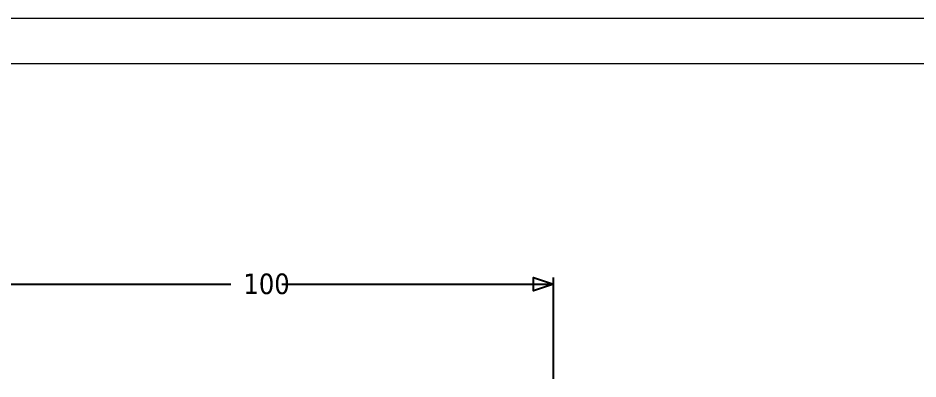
# Model space of a CAD drawing. Header units: inches. Extents: x 17 to 4615, y 5 to 3256.
# Drawn here: x 786 to 2316, y 2642 to 3256 of the extents above; entities that cross this region are included whole.
import ezdxf

# ---------------------------------------------------------------- set-up
doc = ezdxf.new("R2010")
doc.units = ezdxf.units.IN
doc.header["$MEASUREMENT"] = 0
doc.layers.add('tabelka', color=155, linetype='Continuous')
doc.styles.add('Tahoma', font='tahoma.ttf')

msp = doc.modelspace()

# ---------------------------------------------------------------- linework, layer by layer
for p, q in [((696.2, 2803.2), (1147.5, 2803.2)), ((1234.3, 2803.2), (1696.2, 2803.2)), ((1696.2, 2642.1), (1696.2, 2814.4))]:
    msp.add_line(p, q)
at = {"layer": 'tabelka', "lineweight": 5}
for points in [[(17.4, 3255.7), (4615, 3255.7), (4615, 4.9), (17.4, 4.9)], [(94.8, 3178.3), (4537.6, 3178.3), (4537.6, 82.3), (94.8, 82.3)]]:
    msp.add_lwpolyline(points, close=True, dxfattribs=at)

# ---------------------------------------------------------------- texts
at = {"insert": (1169.1, 2785.7), "char_height": 35.01, "attachment_point": 7, "style": 'Tahoma'}
msp.add_mtext('100', dxfattribs=at)

# ---------------------------------------------------------------- meshes
mesh = msp.add_polyface()
corners = [(1696.2, 2803.2), (1662.5, 2791.9), (1662.5, 2814.4)]
mesh.append_faces([[corners[k] for k in face] for face in [(0, 1, 2)]])

doc.saveas('drawing.dxf')
